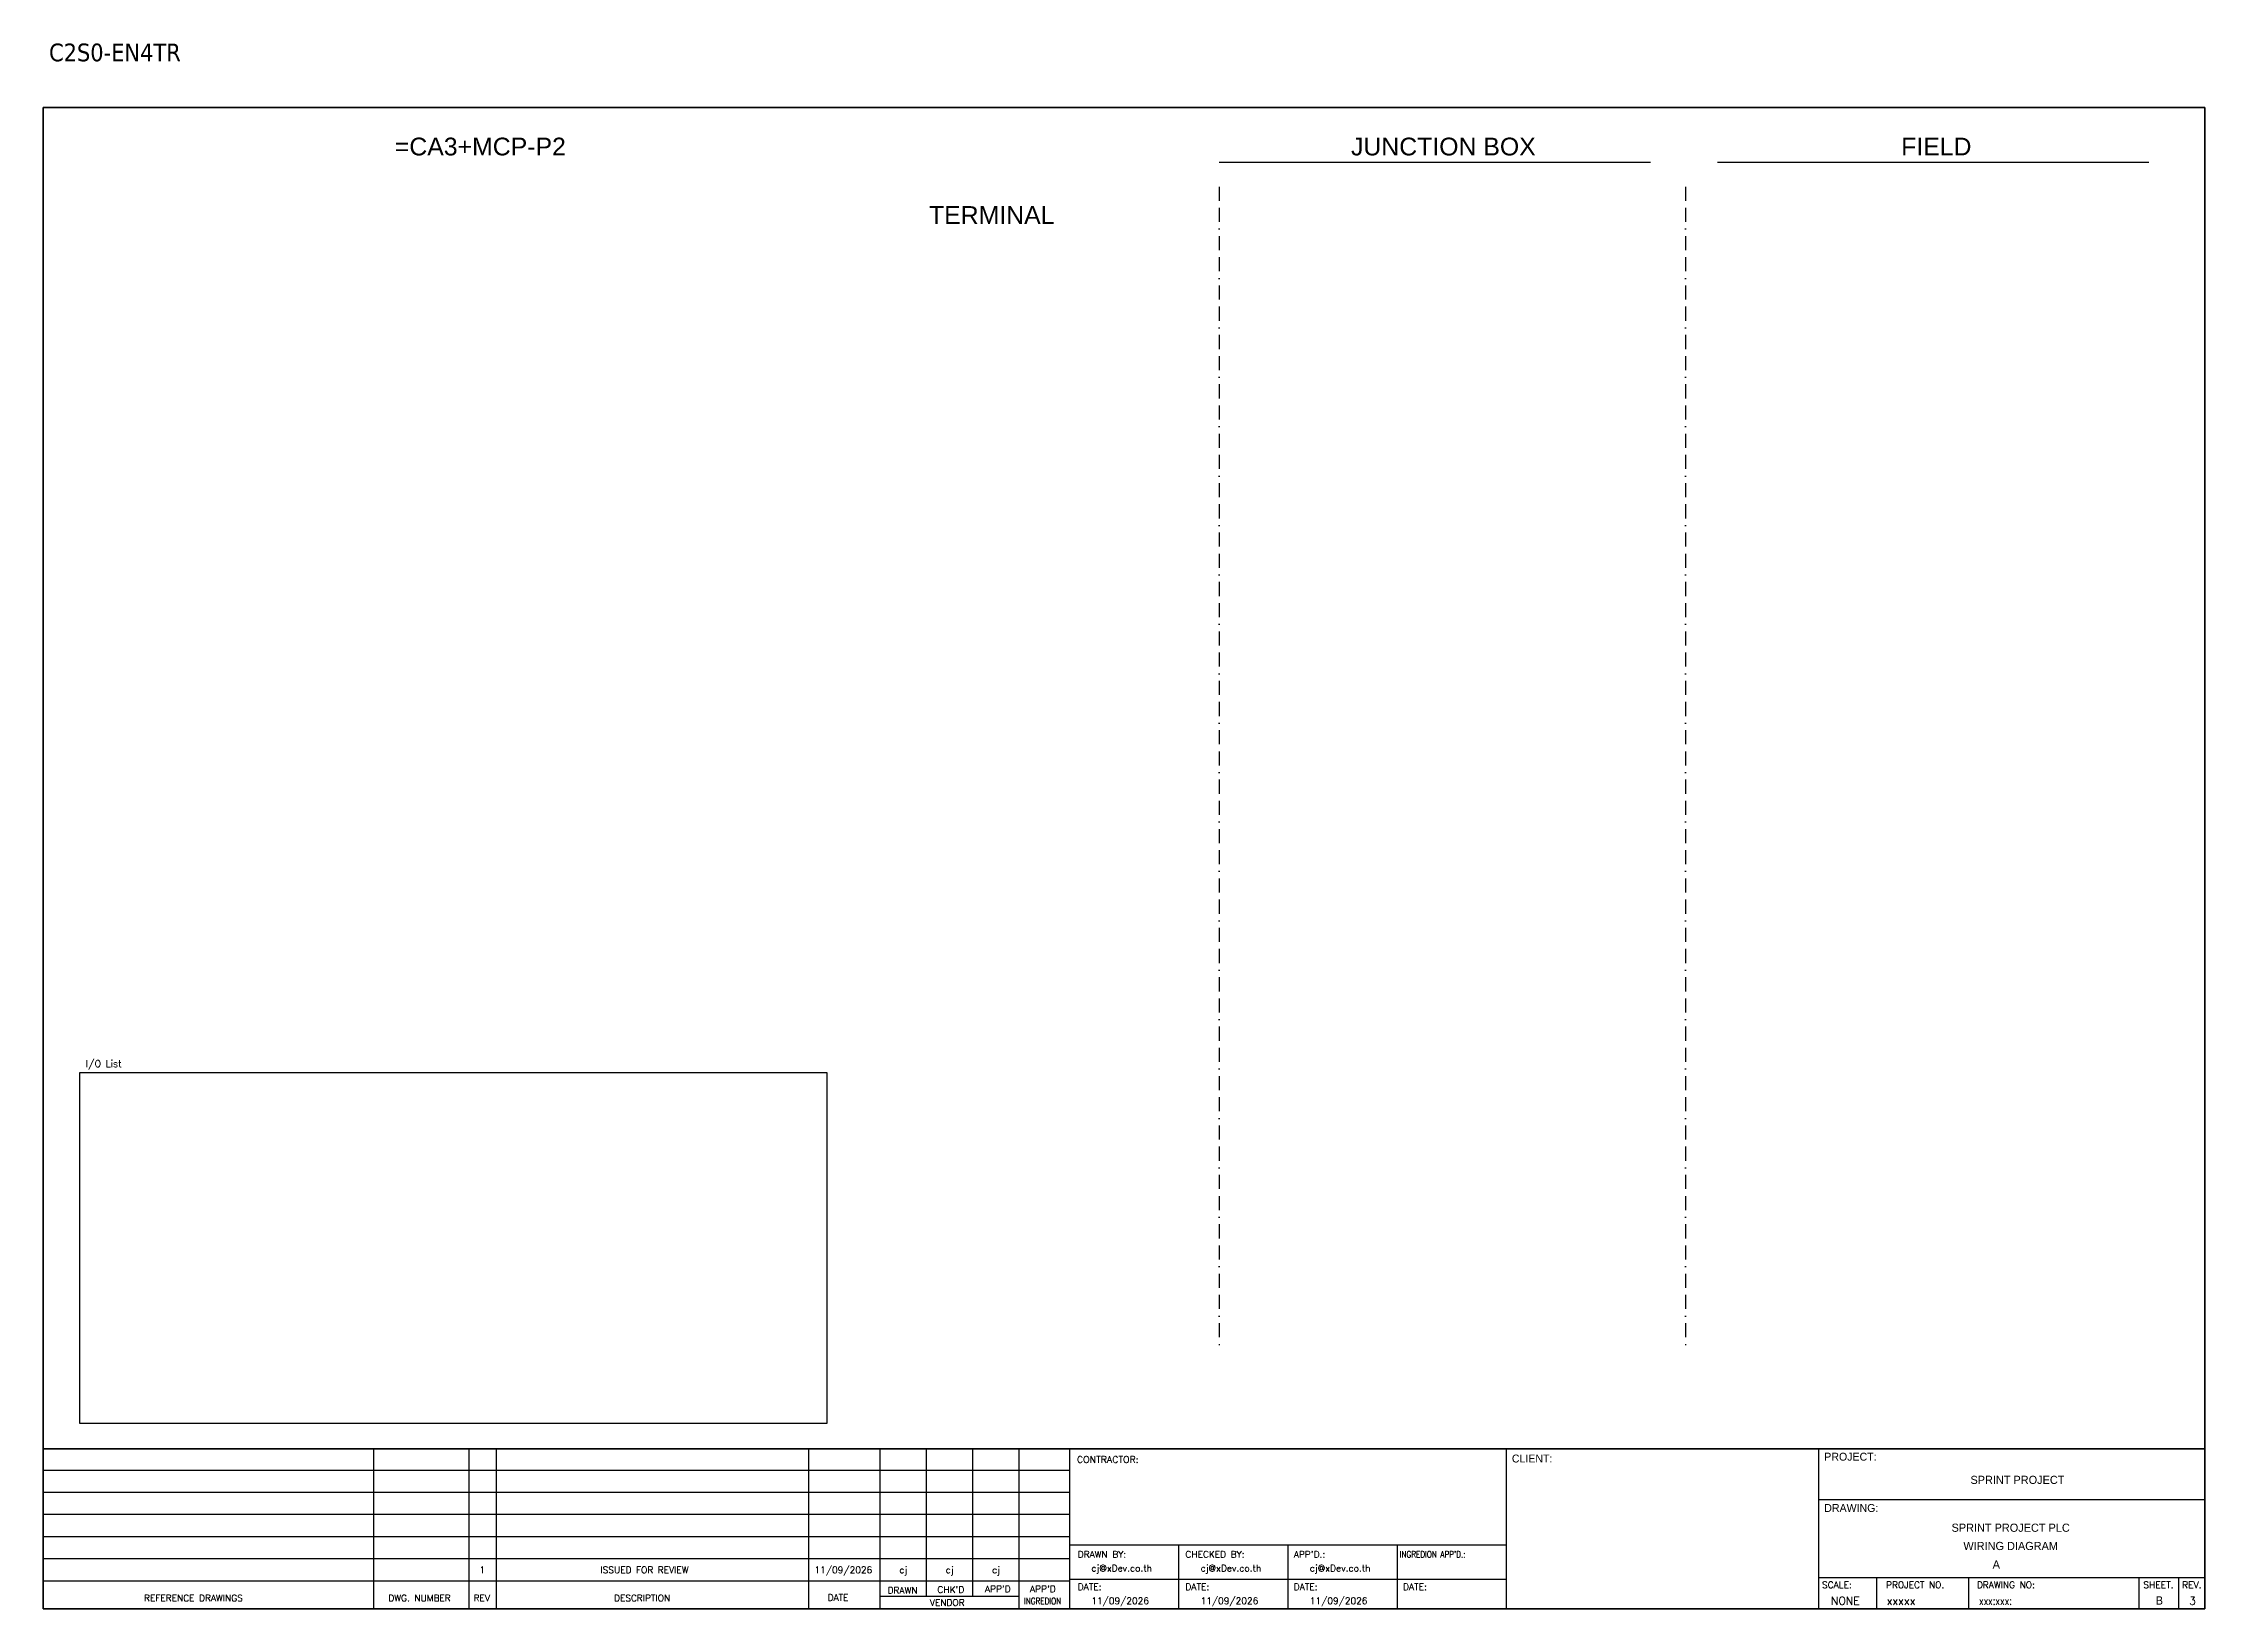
# Model space of a CAD drawing. Header units: millimetres. Extents: x 0 to 3893, y 0 to 2820.
import ezdxf
from ezdxf.enums import TextEntityAlignment as Align

# ---------------------------------------------------------------- set-up
doc = ezdxf.new("R2010")
doc.units = ezdxf.units.MM
doc.linetypes.add('BORDERX2', pattern=[88.9, 25.4, -12.7, 25.4, -12.7, 0, -12.7])
for name, color, linetype in [('GT_1', 9, 'Continuous'), ('HELPPOINT', 7, 'Continuous'), ('MEMBER', 7, 'Continuous'), ('x01001-FrameArea', 2, 'BORDERX2')]:
    doc.layers.add(name, color=color, linetype=linetype)
doc.styles.add('HTX11', font='O8111901')
doc.styles.add('ROMANS', font='romans.shx', dxfattribs={"width": 0.85, "height": 25})
doc.styles.get("Standard").update_dxf_attribs({"font": 'arial.ttf'})
doc.styles.add('Tahoma', font='')
doc.styles.get('Tahoma').set_extended_font_data('Tahoma')

msp = doc.modelspace()

# ---------------------------------------------------------------- linework, layer by layer
for p, q in [((2118.2, 2605.7), (2894.9, 2605.7)), ((3015.9, 2605.7), (3792.7, 2605.7))]:
    msp.add_line(p, q)
at = {"color": 4}
for p, q in [((3302.3, 56.1), (3302.3, 0)), ((3467.6, 56.1), (3467.6, 0))]:
    msp.add_line(p, q, dxfattribs=at)
at = {"color": 4, "ltscale": 0.5}
for p, q in [((3774.7, 56.1), (3774.7, 0)), ((3774.7, 56.1), (3774.7, 0)), ((3845.9, 56.1), (3845.9, 0)), ((3845.9, 56.1), (3845.9, 0))]:
    msp.add_line(p, q, dxfattribs=at)
msp.add_lwpolyline([(65.7, 965.9), (1411.5, 965.9), (1411.5, 333.8), (65.7, 333.8)], close=True)
at = {"layer": 'GT_1', "color": 4}
for p, q in [((595.4, 0), (595.4, 288.2)), ((767.3, 0), (767.3, 288.2)), ((816.4, 0), (816.4, 288.2)), ((1379.1, 0), (1379.1, 288.2)), ((1507.4, 0), (1507.4, 288.2)), ((1591, 21.8), (1591, 288.2)), ((1674.5, 21.8), (1674.5, 288.2)), ((1757.8, 0), (1757.8, 288.2)), ((1848.8, 0), (1848.8, 288.2)), ((2635.8, 0), (2635.8, 288.2)), ((3198.1, 0), (3198.1, 288.2)), ((3198.1, 0), (3198.1, 288.2)), ((3198.1, 0), (3198.1, 288.2)), ((1848.8, 249.3), (0, 249.3)), ((1848.8, 209.5), (0, 209.5)), ((1848.8, 169.6), (0, 169.6)), ((1848.8, 129.7), (0, 129.7)), ((1848.8, 89.7), (0, 89.7)), ((2635.8, 114.3), (1848.8, 114.3)), ((2045.6, 0), (2045.6, 114.3)), ((2242.3, 0), (2242.3, 114.3)), ((2439.1, 0), (2439.1, 114.3)), ((1848.7, 49.8), (0, 49.8)), ((2635.8, 52.9), (1848.8, 52.9)), ((3198.1, 56.1), (3893.3, 56.1)), ((1757.8, 21.8), (1507.4, 21.8))]:
    msp.add_line(p, q, dxfattribs=at)
at = {"layer": 'HELPPOINT', "color": 4, "lineweight": 35}
for p, q in [((0, 0), (0, 2704.2)), ((0, 2704.2), (3893.3, 2704.2)), ((0, 0), (0, 2704.2)), ((0, 2704.2), (3893.3, 2704.2)), ((3893.3, 2704.2), (3893.3, 0)), ((3893.3, 2704.2), (3893.3, 0)), ((3893.3, 0), (0, 0)), ((3893.3, 0), (0, 0))]:
    msp.add_line(p, q, dxfattribs=at)
at = {"layer": 'HELPPOINT', "color": 4}
for p, q in [((3198.1, 196.6), (3893.3, 196.6)), ((3198.1, 196.6), (3893.3, 196.6)), ((3198.1, 56.1), (3893.3, 56.1))]:
    msp.add_line(p, q, dxfattribs=at)
at = {"layer": 'MEMBER', "color": 4, "lineweight": 35}
msp.add_line((0, 288.2), (3893.3, 288.2), dxfattribs=at)
msp.add_line((0, 288.2), (3893.3, 288.2), dxfattribs=at)
at = {"layer": 'MEMBER', "color": 4}
for p, q in [((3198.1, 196.6), (3893.3, 196.6)), ((3198.1, 196.6), (3893.3, 196.6)), ((3198.1, 56.1), (3893.3, 56.1)), ((3198.1, 56.1), (3893.3, 56.1))]:
    msp.add_line(p, q, dxfattribs=at)
at = {"layer": 'x01001-FrameArea'}
for p, q in [((2118.2, 2561.5), (2118.2, 475)), ((2958, 2561.5), (2958, 475))]:
    msp.add_line(p, q, dxfattribs=at)

# ---------------------------------------------------------------- texts
at = {"color": 2, "style": 'Tahoma'}
msp.add_text('C2S0-EN4TR', height=32, dxfattribs=at).set_placement((10.4, 2787.3))
at = {"color": 2}
for s, p in [('=CA3+MCP-P2', (633.3, 2617.8)), ('JUNCTION BOX', (2355.5, 2617.8)), ('FIELD', (3346.4, 2617.8)), ('TERMINAL', (1595.4, 2494.4))]:
    msp.add_text(s, height=32, dxfattribs=at).set_placement(p)
at = {"color": 4, "ltscale": 100, "style": 'HTX11'}
for s, p in [('SPRINT PROJECT', (3555.9, 232.2)), ('SPRINT PROJECT PLC', (3543.7, 146)), ('WIRING DIAGRAM', (3543.7, 113.1))]:
    msp.add_text(s, height=14.693, dxfattribs=at).set_placement(p, align=Align.MIDDLE_CENTER)
at = {"style": 'HTX11'}
for tag, text, height, p in [('A', 'A', 14.8, (3517.8, 79.8)), ('B', 'CHASSIS C2 SLOT 0', 14.821, (3811.6, 14.9))]:
    msp.add_attdef(tag, text=text, height=height, dxfattribs=at).set_placement(p, align=Align.MIDDLE_CENTER)
at = {"layer": 'GT_1', "color": 4, "style": 'HTX11'}
for s, p in [('CLIENT:', (2645.3, 263.5)), ('PROJECT:', (3208, 266.8)), ('DRAWING:', (3208, 174.4))]:
    msp.add_text(s, height=14.25, dxfattribs=at).set_placement(p)
at = {"layer": 'MEMBER', "color": 4, "ltscale": 0.8, "style": 'ROMANS'}
for s, height, p in [('I/O List', 12.35, (76.6, 975.6)), ('CONTRACTOR:', 12.35, (1861.9, 262.7)), ('DRAWN BY:', 11.88, (1863.4, 92.1)), ('cj@xDev.co.th', 11.875, (1887.8, 67.2)), ('CHECKED BY:', 11.875, (2057.3, 92.1)), ('cj@xDev.co.th', 11.875, (2084.6, 67.2)), ("APP'D.:", 11.88, (2252.5, 92.1)), ('cj@xDev.co.th', 11.875, (2281.3, 67.2)), ('DRAWN', 11.88, (1520.8, 27.3)), ("CHK'D", 11.88, (1610.6, 28.5)), ("APP'D", 11.88, (1696.2, 29.7)), ("APP'D", 11.88, (1777.4, 29.7)), ('DATE:', 11.88, (1863.4, 33.6)), ('DATE:', 11.88, (2057.3, 33.6)), ('DATE:', 11.88, (2252.5, 33.6)), ('DATE:', 11.88, (2449.3, 33.6)), ('SCALE:', 11.88, (3204, 37.1)), ('PROJECT NO.', 11.875, (3319.2, 37.1)), ('DRAWING NO:', 11.875, (3482.9, 37.1)), ('SHEET.', 12, (3782.7, 37.1)), ('REV.', 12, (3852.6, 37.1)), ('REFERENCE DRAWINGS', 11.875, (181.4, 13.4)), ('DWG. NUMBER', 11.875, (621.6, 13.4)), ('REV', 11.88, (775.1, 13.4)), ('DESCRIPTION', 11.875, (1028, 13.4)), ('DATE', 11.88, (1412.8, 14.2)), ('VENDOR', 11.88, (1596.9, 5.1)), ('11/09/2026', 11.88, (1887.8, 8.5)), ('11/09/2026', 11.88, (2084.6, 8.5)), ('11/09/2026', 11.88, (2281.3, 8.5)), ('NONE', 14.23, (3220, 7.3)), ('xxxxx', 14.23, (3320.4, 7.3))]:
    msp.add_text(s, height=height, dxfattribs=at).set_placement(p)
for s, height, p in [('11/09/2026', 11.88, (1441.2, 69.9)), ('1', 11.9, (790.9, 69.9)), ('ISSUED FOR REVIEW', 11.875, (1083, 69.9)), ('cj', 11.88, (1549.1, 69.9)), ('cj', 11.88, (1632.6, 69.9)), ('cj', 11.88, (1716.2, 69.9))]:
    msp.add_text(s, height=height, dxfattribs=at).set_placement(p, align=Align.MIDDLE_CENTER)
at = {"layer": 'MEMBER', "color": 4, "ltscale": 0.8, "style": 'ROMANS', "width": 0.8}
for s, height, p in [("INGREDION APP'D.:", 11.875, (2443.3, 92.1)), ('INGREDION', 11.88, (1766.6, 8)), ('xxx:xxx:', 14.23, (3486.6, 7.3))]:
    msp.add_text(s, height=height, dxfattribs=at).set_placement(p)
at = {"layer": 'MEMBER', "color": 4, "ltscale": 0.8, "style": 'ROMANS'}
msp.add_text('3', height=14.2, dxfattribs=at).set_placement((3871.2, 7.3), align=Align.CENTER)

doc.saveas('drawing.dxf')
